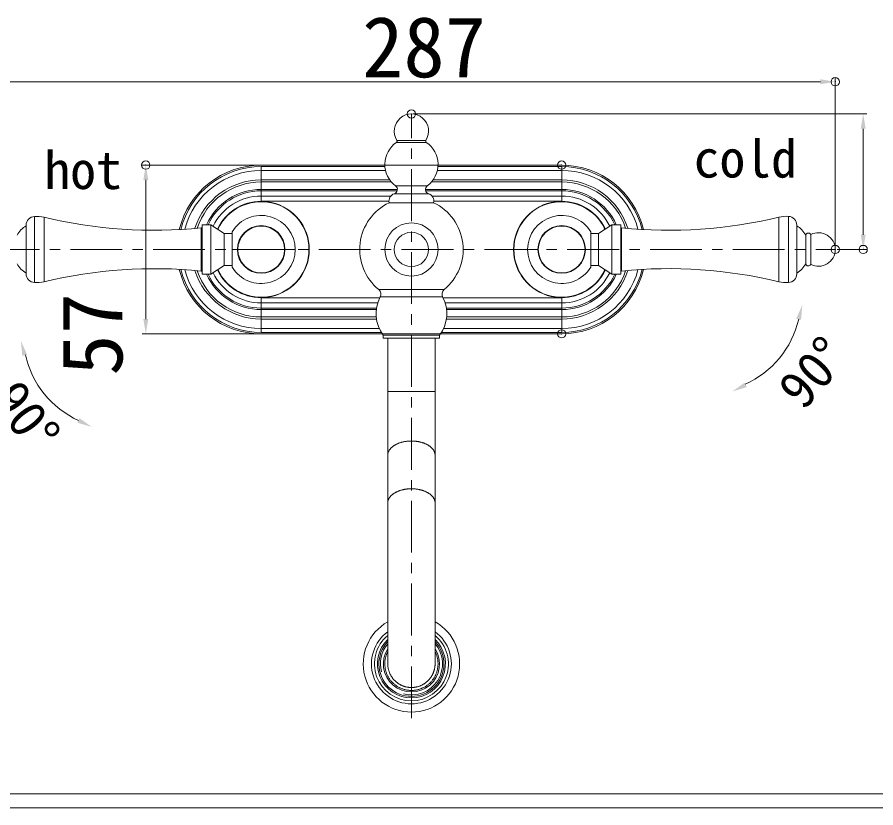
# Model space of a CAD drawing. Units: millimetres, scale not verified. Extents: x -893 to -5, y -307 to 307.
# Drawn here: x -743 to -452.6, y -307.5 to -40.3 of the extents above; entities that cross this region are included whole.
import ezdxf
from ezdxf.enums import TextEntityAlignment as Align

# ---------------------------------------------------------------- set-up
doc = ezdxf.new("R2010")
doc.units = ezdxf.units.MM
doc.header["$LTSCALE"] = 7
doc.header["$PDMODE"] = 32
doc.header["$PDSIZE"] = 2.8
doc.linetypes.add('USER6', pattern=[4, 2.5, -0.5, 0.5, -0.5])
doc.layers.add('0-0_0', color=7, linetype='Continuous', lineweight=18)
doc.layers.add('1-9_02___PRT_ALL_AXES', color=7, linetype='Continuous', lineweight=18)
doc.styles.add('ＭＳ ゴシック', font='')
doc.styles.get('ＭＳ ゴシック').set_extended_font_data('MS Gothic')

msp = doc.modelspace()

# ---------------------------------------------------------------- linework, layer by layer
at = {"layer": '0-0_0', "lineweight": 15}
for p, q in [((-466.359, -118.189), (-466.359, -60.888)), ((-747.977, -62.138), (-471.359, -62.138)), ((-609.043, -73.012), (-455.666, -73.012)), ((-456.916, -78.012), (-456.916, -113.81)), ((-559.493, -90.312), (-700.736, -90.312)), ((-699.486, -142.312), (-699.486, -95.312)), ((-465.734, -118.81), (-455.666, -118.81)), ((-559.493, -147.312), (-700.736, -147.312))]:
    msp.add_line(p, q, dxfattribs=at)
at = {"layer": '0-0_0', "color": 1, "linetype": 'USER6'}
for p, q in [((-609.668, -277.221), (-609.668, -73.012)), ((-752.977, -118.814), (-466.359, -118.814))]:
    msp.add_line(p, q, dxfattribs=at)
at = {"layer": '0-0_0'}
for p, q in [((-604.638, -82.617), (-614.698, -82.617)), ((-604.78, -81.934), (-614.556, -81.934)), ((-618.641, -90.312), (-660.468, -90.312)), ((-660.468, -102.525), (-660.468, -90.812)), ((-618.612, -90.812), (-660.468, -90.812)), ((-618.41, -92.098), (-660.468, -92.098)), ((-558.868, -92.098), (-600.926, -92.098)), ((-558.868, -90.812), (-600.724, -90.812)), ((-558.868, -90.312), (-600.695, -90.312)), ((-558.868, -102.525), (-558.868, -90.812)), ((-616.986, -95.312), (-660.468, -95.312)), ((-558.868, -95.312), (-602.35, -95.312)), ((-616.405, -96.01), (-660.468, -96.01)), ((-614.425, -98.518), (-660.468, -98.518)), ((-558.868, -98.518), (-604.911, -98.518)), ((-558.868, -96.01), (-602.931, -96.01)), ((-614.5, -98.991), (-660.468, -98.991)), ((-616.665, -100.751), (-660.468, -100.751)), ((-558.868, -98.991), (-604.837, -98.991)), ((-558.868, -100.751), (-602.671, -100.751)), ((-617.246, -102.525), (-660.468, -102.525)), ((-558.868, -102.525), (-602.09, -102.525)), ((-549.059, -112.812), (-549.059, -124.237)), ((-670.278, -118.812), (-668.499, -118.812)), ((-648.97, -118.812), (-652.437, -118.812)), ((-570.366, -118.812), (-566.899, -118.812)), ((-549.059, -118.812), (-550.837, -118.812)), ((-549.059, -124.237), (-549.059, -124.811)), ((-660.468, -135.099), (-660.468, -146.812)), ((-620.338, -135.099), (-660.468, -135.099)), ((-558.868, -135.099), (-598.998, -135.099)), ((-558.868, -135.099), (-558.868, -146.812)), ((-621.057, -136.873), (-660.468, -136.873)), ((-621.473, -138.633), (-660.468, -138.633)), ((-621.537, -139.106), (-660.468, -139.106)), ((-558.868, -136.873), (-598.279, -136.873)), ((-558.868, -138.633), (-597.863, -138.633)), ((-558.868, -139.106), (-597.8, -139.106)), ((-621.59, -141.613), (-660.468, -141.613)), ((-558.868, -141.613), (-597.746, -141.613)), ((-621.482, -142.312), (-660.468, -142.312)), ((-558.868, -142.312), (-597.854, -142.312)), ((-620.516, -145.526), (-660.468, -145.526)), ((-619.828, -146.812), (-660.468, -146.812)), ((-660.468, -147.312), (-619.498, -147.312)), ((-599.838, -147.312), (-558.868, -147.312)), ((-558.868, -146.812), (-599.508, -146.812)), ((-558.868, -145.526), (-598.821, -145.526)), ((-617.665, -148.812), (-617.665, -258.805)), ((-601.672, -258.805), (-601.672, -148.812)), ((-601.672, -166.812), (-617.665, -166.812)), ((-888.671, -302.763), (-9.553, -302.763)), ((-893.369, -307.46), (-4.855, -307.46))]:
    msp.add_line(p, q, dxfattribs=at)
for points in [[(-670.277, -124.811), (-670.277, -114.477), (-670.277, -112.812)], [(-615.596, -185.101), (-615.728, -185.191), (-615.857, -185.284), (-615.985, -185.379), (-616.109, -185.478), (-616.231, -185.58), (-616.351, -185.686), (-616.467, -185.795), (-616.58, -185.907), (-616.69, -186.023), (-616.795, -186.142), (-616.896, -186.265), (-616.993, -186.392), (-617.085, -186.522), (-617.172, -186.656), (-617.253, -186.793), (-617.327, -186.934), (-617.396, -187.078), (-617.457, -187.225), (-617.511, -187.376), (-617.557, -187.529), (-617.595, -187.684), (-617.625, -187.841), (-617.647, -187.999), (-617.66, -188.158), (-617.665, -188.317)], [(-609.668, -183.525), (-609.827, -183.526), (-609.986, -183.528), (-610.145, -183.533), (-610.304, -183.54), (-610.463, -183.548), (-610.622, -183.559), (-610.781, -183.571), (-610.939, -183.586), (-611.098, -183.602), (-611.256, -183.621), (-611.414, -183.641), (-611.572, -183.663), (-611.729, -183.688), (-611.887, -183.714), (-612.044, -183.742), (-612.2, -183.773), (-612.357, -183.805), (-612.512, -183.84), (-612.668, -183.876), (-612.823, -183.915), (-612.978, -183.956), (-613.132, -183.999), (-613.285, -184.044), (-613.438, -184.091), (-613.59, -184.141), (-613.741, -184.193), (-613.891, -184.247), (-614.04, -184.304), (-614.188, -184.363), (-614.335, -184.425), (-614.481, -184.489), (-614.626, -184.556), (-614.769, -184.625), (-614.911, -184.698), (-615.051, -184.773), (-615.19, -184.851), (-615.327, -184.931), (-615.463, -185.015), (-615.596, -185.101)], [(-605.747, -184.141), (-605.898, -184.091), (-606.051, -184.044), (-606.205, -183.999), (-606.359, -183.956), (-606.513, -183.915), (-606.668, -183.876), (-606.824, -183.84), (-606.98, -183.805), (-607.136, -183.773), (-607.293, -183.742), (-607.45, -183.714), (-607.607, -183.688), (-607.765, -183.663), (-607.922, -183.641), (-608.08, -183.621), (-608.239, -183.602), (-608.397, -183.586), (-608.556, -183.571), (-608.714, -183.559), (-608.873, -183.548), (-609.032, -183.54), (-609.191, -183.533), (-609.35, -183.528), (-609.509, -183.526), (-609.668, -183.525)], [(-601.672, -188.317), (-601.676, -188.158), (-601.689, -187.999), (-601.711, -187.841), (-601.741, -187.684), (-601.779, -187.529), (-601.825, -187.376), (-601.879, -187.225), (-601.941, -187.078), (-602.009, -186.934), (-602.084, -186.793), (-602.165, -186.656), (-602.251, -186.522), (-602.343, -186.392), (-602.44, -186.265), (-602.541, -186.142), (-602.647, -186.023), (-602.756, -185.907), (-602.869, -185.795), (-602.986, -185.686), (-603.105, -185.58), (-603.227, -185.478), (-603.352, -185.379), (-603.479, -185.284), (-603.608, -185.191), (-603.74, -185.101), (-603.874, -185.015), (-604.009, -184.931), (-604.146, -184.851), (-604.285, -184.773), (-604.425, -184.698), (-604.567, -184.625), (-604.71, -184.556), (-604.855, -184.489), (-605.001, -184.425), (-605.148, -184.363), (-605.296, -184.304), (-605.445, -184.247), (-605.595, -184.193), (-605.747, -184.141)], [(-609.668, -199.66), (-609.827, -199.661), (-609.986, -199.664), (-610.145, -199.669), (-610.304, -199.676), (-610.463, -199.684), (-610.622, -199.695), (-610.781, -199.707), (-610.939, -199.722), (-611.098, -199.738), (-611.256, -199.756), (-611.414, -199.777), (-611.572, -199.799), (-611.729, -199.824), (-611.887, -199.85), (-612.044, -199.878), (-612.2, -199.909), (-612.357, -199.941), (-612.512, -199.976), (-612.668, -200.012), (-612.823, -200.051), (-612.978, -200.092), (-613.132, -200.134), (-613.285, -200.18), (-613.438, -200.227), (-613.59, -200.276), (-613.741, -200.328), (-613.891, -200.383), (-614.04, -200.439), (-614.188, -200.499), (-614.335, -200.56), (-614.481, -200.625), (-614.626, -200.692), (-614.769, -200.761), (-614.911, -200.834), (-615.051, -200.909), (-615.19, -200.986), (-615.327, -201.067), (-615.463, -201.151), (-615.596, -201.237)], [(-605.747, -200.276), (-605.898, -200.227), (-606.051, -200.18), (-606.205, -200.134), (-606.359, -200.092), (-606.513, -200.051), (-606.668, -200.012), (-606.824, -199.976), (-606.98, -199.941), (-607.136, -199.909), (-607.293, -199.878), (-607.45, -199.85), (-607.607, -199.824), (-607.765, -199.799), (-607.922, -199.777), (-608.08, -199.756), (-608.239, -199.738), (-608.397, -199.722), (-608.556, -199.707), (-608.714, -199.695), (-608.873, -199.684), (-609.032, -199.676), (-609.191, -199.669), (-609.35, -199.664), (-609.509, -199.661), (-609.668, -199.66)], [(-601.672, -204.453), (-601.676, -204.294), (-601.689, -204.135), (-601.711, -203.977), (-601.741, -203.82), (-601.779, -203.664), (-601.825, -203.511), (-601.879, -203.361), (-601.941, -203.214), (-602.009, -203.07), (-602.084, -202.929), (-602.165, -202.792), (-602.251, -202.658), (-602.343, -202.527), (-602.44, -202.401), (-602.541, -202.278), (-602.647, -202.159), (-602.756, -202.043), (-602.869, -201.931), (-602.986, -201.822), (-603.105, -201.716), (-603.227, -201.614), (-603.352, -201.515), (-603.479, -201.419), (-603.608, -201.327), (-603.74, -201.237), (-603.874, -201.151), (-604.009, -201.067), (-604.146, -200.986), (-604.285, -200.909), (-604.425, -200.834), (-604.567, -200.761), (-604.71, -200.692), (-604.855, -200.625), (-605.001, -200.56), (-605.148, -200.499), (-605.296, -200.439), (-605.445, -200.383), (-605.595, -200.328), (-605.747, -200.276)], [(-615.596, -201.237), (-615.728, -201.327), (-615.857, -201.419), (-615.985, -201.515), (-616.109, -201.614), (-616.231, -201.716), (-616.351, -201.822), (-616.467, -201.931), (-616.58, -202.043), (-616.69, -202.159), (-616.795, -202.278), (-616.896, -202.401), (-616.993, -202.527), (-617.085, -202.658), (-617.172, -202.792), (-617.253, -202.929), (-617.327, -203.07), (-617.396, -203.214), (-617.457, -203.361), (-617.511, -203.511), (-617.557, -203.664), (-617.595, -203.82), (-617.625, -203.977), (-617.647, -204.135), (-617.66, -204.294), (-617.665, -204.453)], [(-617.207, -263.716), (-617.33, -263.522), (-617.448, -263.326), (-617.561, -263.126), (-617.668, -262.924), (-617.771, -262.719), (-617.868, -262.511), (-617.96, -262.301), (-618.047, -262.089), (-618.128, -261.874), (-618.204, -261.658), (-618.274, -261.44), (-618.338, -261.22), (-618.396, -260.998), (-618.449, -260.775), (-618.496, -260.551), (-618.537, -260.325), (-618.572, -260.098), (-618.602, -259.871), (-618.626, -259.643), (-618.644, -259.415), (-618.657, -259.186), (-618.663, -258.956), (-618.664, -258.727), (-618.66, -258.498), (-618.649, -258.269), (-618.633, -258.04), (-618.611, -257.812), (-618.583, -257.585), (-618.549, -257.358), (-618.51, -257.132), (-618.465, -256.907), (-618.414, -256.684), (-618.357, -256.461), (-618.295, -256.24), (-618.226, -256.021), (-618.153, -255.804), (-618.074, -255.589), (-617.989, -255.376), (-617.899, -255.165)], [(-617.899, -255.165), (-617.803, -254.957), (-617.703, -254.752)], [(-601.641, -254.736), (-601.54, -254.942), (-601.444, -255.15), (-601.354, -255.361), (-601.269, -255.574), (-601.189, -255.789), (-601.115, -256.006), (-601.046, -256.226), (-600.983, -256.446), (-600.926, -256.669), (-600.874, -256.893), (-600.829, -257.118), (-600.789, -257.344), (-600.755, -257.571), (-600.727, -257.798), (-600.704, -258.027), (-600.688, -258.255), (-600.677, -258.485), (-600.672, -258.714), (-600.673, -258.943), (-600.679, -259.173), (-600.691, -259.402), (-600.709, -259.631), (-600.733, -259.859), (-600.762, -260.087), (-600.797, -260.313), (-600.838, -260.539), (-600.885, -260.764), (-600.937, -260.987), (-600.996, -261.209), (-601.06, -261.43), (-601.129, -261.648), (-601.205, -261.865), (-601.286, -262.079), (-601.372, -262.292), (-601.464, -262.502), (-601.561, -262.71), (-601.664, -262.915), (-601.771, -263.118), (-601.884, -263.318)], [(-615.686, -264.074), (-615.799, -263.942), (-615.909, -263.807), (-616.017, -263.669), (-616.121, -263.53), (-616.222, -263.388), (-616.321, -263.244), (-616.416, -263.098), (-616.508, -262.95), (-616.597, -262.8), (-616.683, -262.648), (-616.765, -262.495), (-616.844, -262.339), (-616.919, -262.182), (-616.992, -262.023), (-617.06, -261.863), (-617.125, -261.701), (-617.187, -261.538), (-617.244, -261.374), (-617.298, -261.208), (-617.349, -261.041), (-617.396, -260.873), (-617.439, -260.704), (-617.478, -260.535), (-617.514, -260.364), (-617.545, -260.192), (-617.573, -260.02), (-617.598, -259.848), (-617.618, -259.674), (-617.635, -259.501), (-617.648, -259.327), (-617.657, -259.153), (-617.663, -258.979), (-617.665, -258.805)], [(-601.672, -258.805), (-601.674, -258.979), (-601.679, -259.153), (-601.688, -259.327), (-601.701, -259.501), (-601.718, -259.674), (-601.739, -259.847), (-601.763, -260.02), (-601.791, -260.192), (-601.823, -260.364), (-601.858, -260.535), (-601.898, -260.704), (-601.941, -260.873), (-601.987, -261.041), (-602.038, -261.208), (-602.092, -261.374), (-602.15, -261.538), (-602.211, -261.701), (-602.276, -261.863), (-602.345, -262.023), (-602.417, -262.182), (-602.492, -262.339), (-602.571, -262.495), (-602.654, -262.648), (-602.739, -262.8), (-602.828, -262.95), (-602.92, -263.098), (-603.016, -263.244), (-603.114, -263.388), (-603.215, -263.53), (-603.32, -263.669), (-603.427, -263.807), (-603.537, -263.942), (-603.65, -264.074), (-603.766, -264.204), (-603.885, -264.332), (-604.007, -264.457), (-604.131, -264.579), (-604.258, -264.699), (-604.388, -264.815)], [(-609.668, -267.808), (-609.897, -267.805), (-610.126, -267.796), (-610.354, -267.781), (-610.582, -267.76), (-610.81, -267.733), (-611.037, -267.701), (-611.263, -267.663), (-611.489, -267.619), (-611.713, -267.569), (-611.936, -267.514), (-612.157, -267.453), (-612.376, -267.387), (-612.594, -267.315), (-612.81, -267.238), (-613.024, -267.156), (-613.236, -267.068), (-613.445, -266.974), (-613.652, -266.876), (-613.856, -266.772), (-614.058, -266.663), (-614.256, -266.549), (-614.452, -266.429), (-614.645, -266.305), (-614.834, -266.176), (-615.02, -266.042), (-615.203, -265.903), (-615.382, -265.76), (-615.557, -265.612), (-615.728, -265.459), (-615.896, -265.303), (-616.059, -265.142), (-616.218, -264.977), (-616.373, -264.808), (-616.523, -264.635), (-616.669, -264.458), (-616.811, -264.278), (-616.948, -264.094), (-617.08, -263.907), (-617.207, -263.716)], [(-609.668, -266.808), (-609.842, -266.806), (-610.017, -266.8), (-610.191, -266.79), (-610.365, -266.776), (-610.539, -266.759), (-610.713, -266.737), (-610.887, -266.712), (-611.06, -266.683), (-611.232, -266.65), (-611.404, -266.614), (-611.574, -266.573), (-611.744, -266.53), (-611.913, -266.482), (-612.081, -266.431), (-612.248, -266.376), (-612.413, -266.318), (-612.577, -266.257), (-612.739, -266.192), (-612.9, -266.123), (-613.059, -266.051), (-613.217, -265.976), (-613.372, -265.897), (-613.526, -265.815), (-613.677, -265.729), (-613.827, -265.641), (-613.975, -265.549), (-614.121, -265.453), (-614.265, -265.355), (-614.406, -265.253), (-614.545, -265.148), (-614.682, -265.04), (-614.817, -264.929), (-614.949, -264.815), (-615.078, -264.699), (-615.205, -264.579), (-615.33, -264.457), (-615.451, -264.332), (-615.57, -264.204), (-615.686, -264.074)], [(-601.884, -263.318), (-602.002, -263.515), (-602.124, -263.709), (-602.252, -263.9), (-602.384, -264.087), (-602.521, -264.272), (-602.663, -264.452), (-602.809, -264.629), (-602.959, -264.802), (-603.114, -264.972), (-603.273, -265.137), (-603.436, -265.298), (-603.604, -265.455), (-603.775, -265.608), (-603.95, -265.756), (-604.129, -265.9), (-604.312, -266.039), (-604.498, -266.173), (-604.687, -266.302), (-604.88, -266.427), (-605.076, -266.546), (-605.275, -266.661), (-605.477, -266.77), (-605.681, -266.874), (-605.888, -266.973), (-606.098, -267.066), (-606.309, -267.154), (-606.523, -267.237), (-606.739, -267.315), (-606.957, -267.386), (-607.177, -267.453), (-607.399, -267.514), (-607.622, -267.569), (-607.846, -267.618), (-608.071, -267.662), (-608.298, -267.701), (-608.525, -267.733), (-608.753, -267.76), (-608.981, -267.781), (-609.21, -267.796)], [(-604.388, -264.815), (-604.52, -264.929), (-604.654, -265.04), (-604.791, -265.148), (-604.93, -265.253), (-605.072, -265.355), (-605.215, -265.453), (-605.361, -265.549), (-605.509, -265.641), (-605.659, -265.73), (-605.81, -265.815), (-605.964, -265.897), (-606.12, -265.976), (-606.277, -266.051), (-606.436, -266.123), (-606.597, -266.192), (-606.759, -266.257), (-606.923, -266.318), (-607.088, -266.376), (-607.255, -266.431), (-607.423, -266.482), (-607.592, -266.53), (-607.762, -266.573), (-607.933, -266.614), (-608.104, -266.65), (-608.277, -266.683), (-608.45, -266.712), (-608.623, -266.737), (-608.797, -266.759), (-608.971, -266.776), (-609.145, -266.79), (-609.32, -266.8), (-609.494, -266.806), (-609.668, -266.808)], [(-609.21, -267.796), (-609.439, -267.805), (-609.668, -267.808)]]:
    msp.add_lwpolyline(points, dxfattribs=at)
for centre, radius, start, end in [((-609.668, -78.812), 5.8, 327.43823, 212.56177), ((-609.668, -90.08), 9, 123.98095, 233.47039), ((-614.978, -82.203), 0.5, 303.98095, 32.56177), ((-604.358, -82.203), 0.5, 147.43823, 236.01905), ((-609.668, -90.08), 9, 306.52961, 56.01905), ((-660.468, -118.812), 28.5, 90, 166.24607), ((-660.468, -118.812), 28, 90, 165.97801), ((-660.468, -118.812), 26.714, 90, 165.05153), ((-558.868, -118.812), 28.5, 13.76084, 90), ((-558.868, -118.812), 28, 14.02881, 90), ((-558.868, -118.812), 26.714, 14.95602, 90), ((-660.468, -118.812), 23.5, 90, 162.27938), ((-558.868, -118.812), 23.5, 17.72899, 90), ((-660.468, -118.812), 22.802, 90, 161.58734), ((-660.468, -118.812), 20.294, 90, 155.60958), ((-558.868, -118.812), 22.802, 18.42128, 90), ((-558.868, -118.812), 20.294, 24.4005, 90), ((-660.468, -118.812), 19.821, 90, 154.98884), ((-660.468, -118.812), 18.061, 90, 154.21902), ((-558.868, -118.812), 19.821, 25.02149, 90), ((-558.868, -118.812), 18.061, 25.78947, 90), ((-660.468, -118.812), 16.287, 90, 155.04324), ((-558.868, -118.812), 16.287, 24.96616, 90), ((-660.468, -118.812), 11.498, 211.45108, 148.54893), ((-558.868, -118.812), 11.498, 31.45108, 328.54893), ((-660.468, -118.812), 28.5, 193.76081, 270), ((-660.468, -118.812), 28, 194.02879, 270), ((-660.468, -118.812), 26.714, 194.956, 270), ((-660.468, -118.812), 23.5, 197.72896, 270), ((-660.468, -118.812), 22.802, 198.42125, 270), ((-660.468, -118.812), 20.294, 204.4005, 270), ((-660.468, -118.812), 19.821, 205.02149, 270), ((-660.468, -118.812), 18.061, 205.78977, 270), ((-660.468, -118.812), 16.287, 204.96649, 270), ((-558.868, -118.812), 28.5, 270, 346.24605), ((-558.868, -118.812), 28, 270, 345.97799), ((-558.868, -118.812), 16.287, 270, 335.04357), ((-558.868, -118.812), 26.714, 270, 345.0515), ((-558.868, -118.812), 23.5, 270, 342.27935), ((-558.868, -118.812), 22.802, 270, 341.58731), ((-558.868, -118.812), 18.061, 270, 334.21932), ((-558.868, -118.812), 20.294, 270, 335.60958), ((-558.868, -118.812), 19.821, 270, 334.98884), ((-609.668, -258.819), 12.5, 129.76381, 50.23553), ((-609.668, -258.819), 11.5, 134.03332, 45.96627), ((-609.668, -258.819), 11, 136.79481, 43.20519), ((-609.668, -258.819), 9.5, 147.49782, 32.50221)]:
    msp.add_arc(centre, radius, start, end, dxfattribs=at)
at = {"layer": '0-0_0', "color": 1}
for centre, start, end in [((-509.806, -135.196), 293.9428, 346.9912), ((-709.019, -147.56), 192.41744, 245.46584)]:
    msp.add_arc(centre, 31.899, start, end, dxfattribs=at)
at = {"layer": '0-0_0', "color": 2}
for radius, start, end in [(10.5, 139.61251, 195), (11, 136.63437, 136.79481), (10.5, 255, 40.38478)]:
    msp.add_arc((-609.668, -258.819), radius, start, end, dxfattribs=at)
at = {"layer": '0-0_0'}
for p in [(-466.359, -62.138), (-609.668, -73.012), (-699.486, -90.312), (-558.868, -90.312), (-466.359, -118.81), (-466.359, -118.814), (-456.916, -118.81), (-558.868, -147.312)]:
    msp.add_point(p, dxfattribs=at)
for points in [[(-471.359, -61.305), (-471.359, -62.972), (-466.359, -62.138)], [(-457.75, -78.012), (-456.083, -78.012), (-456.916, -73.012)], [(-700.319, -95.312), (-698.652, -95.312), (-699.486, -90.312)], [(-457.75, -113.81), (-456.083, -113.81), (-456.916, -118.81)], [(-700.319, -142.312), (-698.652, -142.312), (-699.486, -147.312)]]:
    msp.add_solid(points, dxfattribs=at)
at = {"layer": '0-0_0', "color": 1}
for points in [[(-479.533, -142.17), (-477.918, -142.583), (-477.487, -137.532)], [(-739.622, -154.331), (-741.233, -154.759), (-741.71, -149.712)], [(-497.057, -163.828), (-496.316, -165.321), (-501.165, -166.797)], [(-721.901, -175.829), (-722.628, -177.329), (-717.766, -178.76)]]:
    msp.add_solid(points, dxfattribs=at)
at = {"layer": '1-9_02___PRT_ALL_AXES'}
for p, q in [((-604.311, -97.312), (-615.025, -97.312)), ((-603.853, -99.953), (-615.483, -99.953)), ((-602.168, -103.012), (-617.168, -103.012)), ((-737.16, -107.634), (-737.161, -118.814)), ((-733.854, -107.925), (-733.854, -118.814)), ((-485.482, -118.81), (-485.482, -107.922)), ((-482.175, -118.81), (-482.176, -107.631)), ((-739.978, -118.814), (-739.977, -110.629)), ((-739.978, -122.063), (-739.977, -110.656)), ((-680.752, -111.527), (-680.752, -118.814)), ((-680.478, -118.814), (-680.477, -110.464)), ((-680.477, -110.464), (-677.477, -110.464)), ((-677.478, -118.814), (-677.477, -110.464)), ((-677.477, -110.464), (-672.977, -113.414)), ((-541.859, -110.46), (-546.359, -113.41)), ((-541.859, -110.46), (-541.859, -118.81)), ((-538.859, -110.46), (-541.859, -110.46)), ((-538.859, -110.46), (-538.859, -118.81)), ((-538.584, -118.81), (-538.584, -111.524)), ((-672.978, -118.814), (-672.977, -113.414)), ((-672.977, -113.414), (-670.277, -113.414)), ((-546.359, -113.41), (-549.059, -113.41)), ((-546.359, -113.41), (-546.359, -118.81)), ((-476.359, -118.81), (-476.359, -113.96)), ((-474.659, -118.81), (-474.659, -113.76)), ((-737.16, -129.993), (-737.161, -118.814)), ((-733.854, -129.702), (-733.854, -118.814)), ((-680.752, -126.1), (-680.752, -118.814)), ((-680.478, -118.814), (-680.477, -127.164)), ((-677.478, -118.814), (-677.477, -127.164)), ((-672.978, -118.814), (-672.977, -124.214)), ((-546.359, -124.21), (-546.359, -118.81)), ((-541.859, -127.16), (-541.859, -118.81)), ((-538.859, -127.16), (-538.859, -118.81)), ((-538.584, -118.81), (-538.584, -126.096)), ((-485.482, -118.81), (-485.482, -129.699)), ((-482.175, -118.81), (-482.176, -129.989)), ((-476.359, -118.81), (-476.359, -123.66)), ((-474.659, -118.81), (-474.659, -123.86)), ((-739.977, -126.999), (-739.978, -122.063)), ((-677.477, -127.164), (-672.977, -124.214)), ((-672.977, -124.214), (-670.277, -124.214)), ((-546.359, -124.21), (-549.059, -124.21)), ((-541.859, -127.16), (-546.359, -124.21)), ((-680.477, -127.164), (-677.477, -127.164)), ((-538.859, -127.16), (-541.859, -127.16)), ((-479.359, -125.81), (-479.359, -126.995)), ((-620.728, -132.361), (-598.609, -132.361)), ((-620.229, -134.855), (-599.107, -134.855)), ((-619.168, -148.812), (-619.168, -147.812)), ((-619.168, -147.812), (-600.168, -147.812)), ((-600.168, -148.812), (-600.168, -147.812)), ((-619.168, -148.812), (-600.168, -148.812))]:
    msp.add_line(p, q, dxfattribs=at)
msp.add_lwpolyline([(-479.359, -110.625), (-479.359, -126.967), (-479.359, -126.995)], dxfattribs=at)
for centre, radius in [((-609.668, -118.812), 9), ((-660.468, -118.812), 8.05), ((-660.468, -118.812), 7.893), ((-609.668, -118.812), 5.8), ((-558.868, -118.812), 8.05), ((-558.868, -118.812), 7.893)]:
    msp.add_circle(centre, radius, dxfattribs=at)
for centre, radius, start, end in [((-609.668, -90.08), 9, 123.98095, 233.47039), ((-609.668, -90.08), 9, 306.52961, 56.01905), ((-615.918, -98.518), 1.5, 286.85211, 53.47039), ((-603.418, -98.518), 1.5, 126.52961, 253.14789), ((-614.759, -102.346), 2.5, 106.85211, 195.45421), ((-604.578, -102.346), 2.5, 344.54579, 73.14789), ((-660.468, -118.812), 16.261, 204.95227, 155.0574), ((-660.468, -118.812), 16.15, 204.89812, 155.1116), ((-609.668, -118.812), 17.49, 115.39292, 230.77708), ((-609.668, -118.812), 17.49, 309.22292, 64.60708), ((-558.868, -118.812), 16.261, 24.95194, 335.05774), ((-558.868, -118.812), 16.15, 24.89779, 335.11193), ((-736.977, -110.629), 3, 93.49762, 180), ((-736.477, -118.814), 11.2, 76.45347, 93.49762), ((-696.728, 46.165), 158.5, 256.45347, 275.78483), ((-522.609, 46.169), 158.5, 264.21517, 283.54653), ((-482.859, -118.81), 11.2, 86.50238, 103.54653), ((-482.359, -110.625), 3, 0, 86.50238), ((-735.902, -117.698), 8, 120.62131, 152.17305), ((-680.477, -114.239), 2.725, 90.00133, 95.78483), ((-538.859, -114.235), 2.725, 84.21517, 90.00093), ((-483.434, -117.695), 8, 27.82695, 59.37869), ((-472.059, -118.833), 5.7, 0.22569, 117.13883), ((-475.476, -114.137), 0.9, 24.72811, 168.69157), ((-472.059, -118.788), 5.7, 242.86117, 359.77431), ((-735.902, -119.929), 8, 207.82695, 239.37869), ((-483.434, -119.926), 8, 300.62131, 332.17305), ((-475.476, -123.484), 0.9, 191.30843, 335.27189), ((-736.977, -126.999), 3, 180, 266.50238), ((-696.728, -283.792), 158.5, 84.21517, 103.54653), ((-680.477, -123.389), 2.725, 264.21517, 269.99867), ((-538.859, -123.385), 2.725, 269.99907, 275.78483), ((-522.609, -283.789), 158.5, 76.45347, 95.78483), ((-482.359, -126.995), 3, 273.49762, 0), ((-736.477, -118.814), 11.2, 266.50238, 283.54653), ((-482.859, -118.81), 11.2, 256.45347, 273.49762), ((-621.992, -133.91), 2, 331.824, 50.77708), ((-597.344, -133.91), 2, 129.22292, 208.176), ((-609.668, -140.512), 11.981, 151.824, 217.53943), ((-609.668, -140.512), 11.981, 322.46057, 28.176), ((-609.668, -258.819), 16.3, 119.43112, 60.56888), ((-609.668, -258.819), 13.5, 126.38088, 53.61912)]:
    msp.add_arc(centre, radius, start, end, dxfattribs=at)

# ---------------------------------------------------------------- texts
at = {"layer": '0-0_0', "style": 'ＭＳ ゴシック'}
msp.add_text('287', height=20.53, dxfattribs=at).set_placement((-626.336, -66.789), align=Align.BOTTOM_LEFT)
at = {"layer": '0-0_0', "color": 4, "style": 'ＭＳ ゴシック'}
for s, p in [('cold', (-514.235, -98.347)), ('hot', (-733.777, -102.242))]:
    msp.add_text(s, height=12.83, dxfattribs=at).set_placement(p, align=Align.BOTTOM_LEFT)
at = {"layer": '0-0_0', "style": 'ＭＳ ゴシック'}
msp.add_text('57', height=20.53, rotation=90, dxfattribs=at).set_placement((-701.226, -161.462), align=Align.BOTTOM_LEFT)
at = {"layer": '0-0_0', "color": 4, "style": 'ＭＳ ゴシック'}
for rotation, p in [(48.527, (-474.199, -176.064)), (307.002, (-755.392, -171.824))]:
    msp.add_text('90°', height=12.83, rotation=rotation, dxfattribs=at).set_placement(p, align=Align.BOTTOM_LEFT)

doc.saveas('drawing.dxf')
